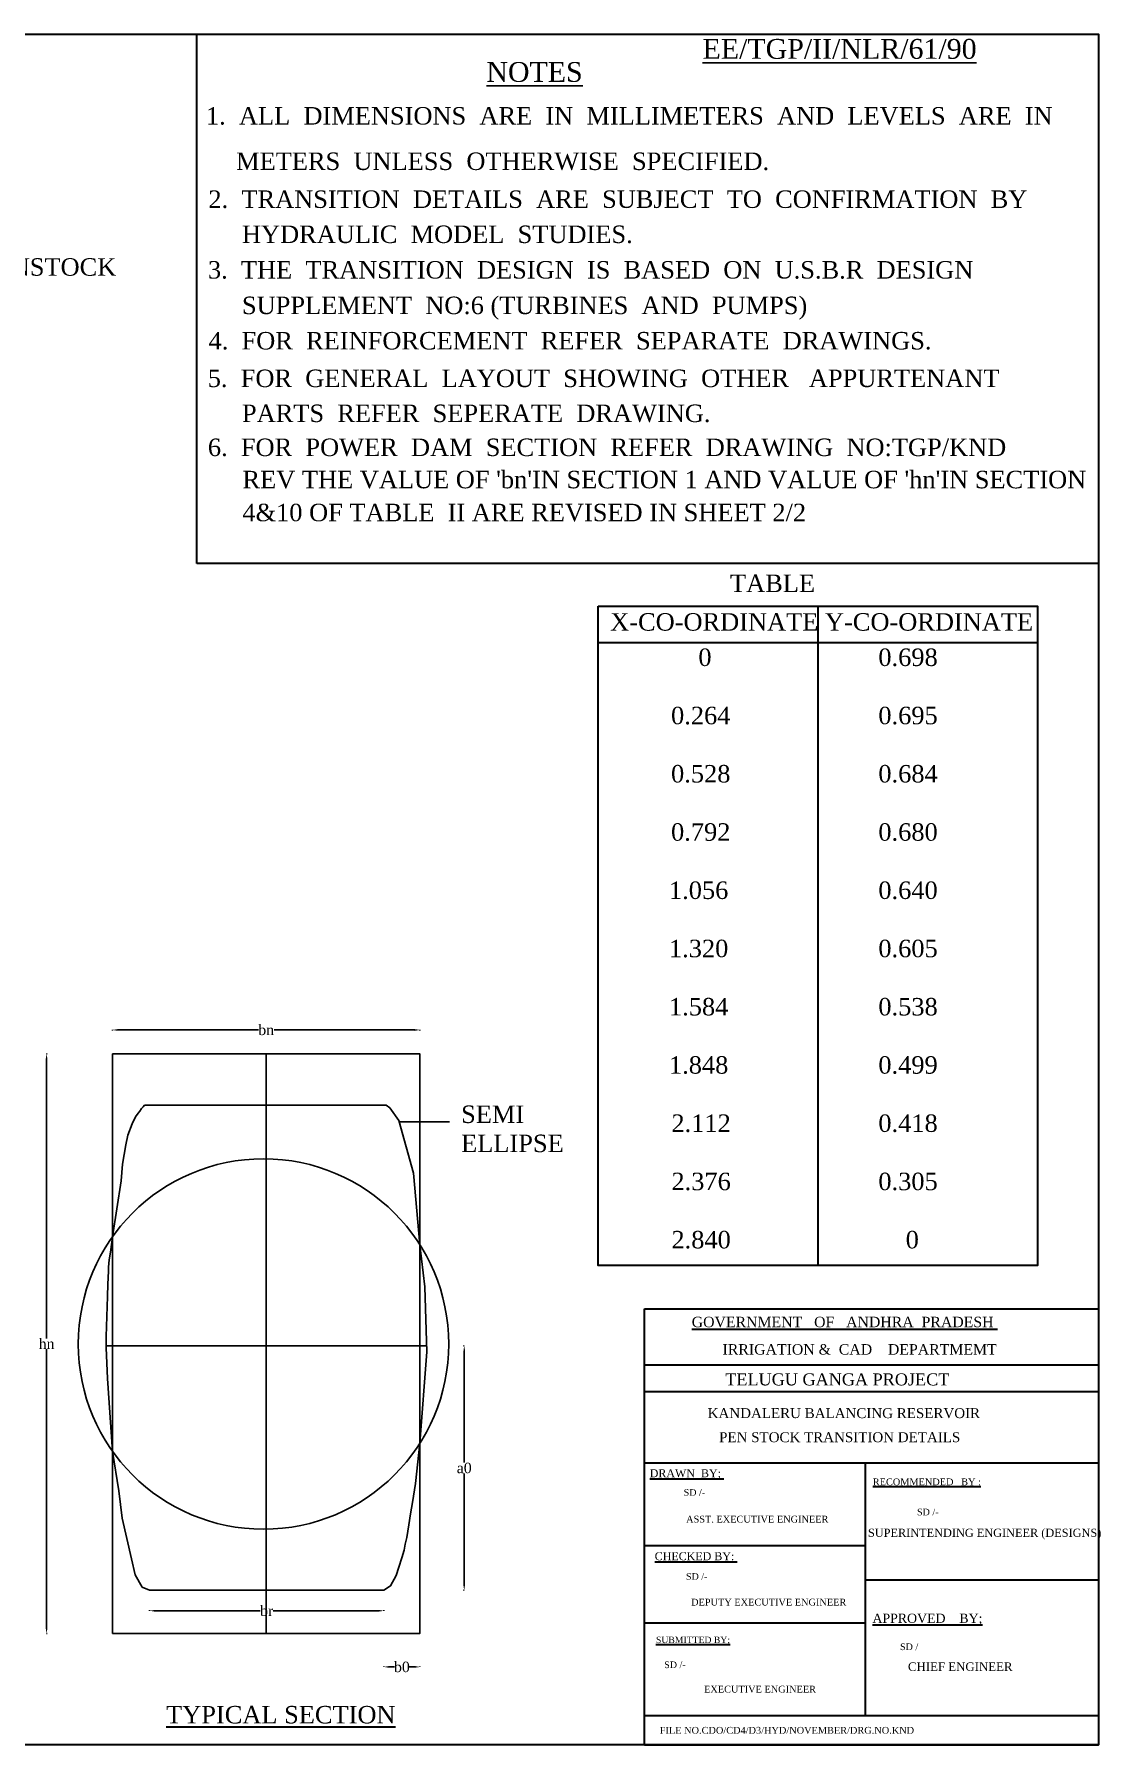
# Model space of a CAD drawing. Header units: millimetres. Extents: x 683 to 21117, y 183 to 14868.
# Drawn here: x 11962 to 21117, y 183 to 14868 of the extents above; entities that cross this region are included whole.
import ezdxf

# ---------------------------------------------------------------- set-up
doc = ezdxf.new("R2010")
doc.units = ezdxf.units.MM
doc.header["$MEASUREMENT"] = 0
for name, color, linetype in [('DIM', 5, 'Continuous'), ('DWG.LINE', 10, 'Continuous'), ('TEXT', 7, 'Continuous')]:
    doc.layers.add(name, color=color, linetype=linetype)
doc.layers.add('TITLE', color=7, linetype='Continuous', lineweight=30)
doc.styles.get("Standard").update_dxf_attribs({"font": 'times.ttf', "height": 90})
doc.dimstyles.get("Standard").update_dxf_attribs({"dimtxt": 90, "dimasz": 45, "dimexe": 0.18, "dimexo": 0.0625, "dimgap": 0.09, "dimtad": 0, "dimtih": 1, "dimtoh": 1, "dimdec": 0, "dimzin": 0, "dimdsep": 46, "dimtxsty": 'Standard', "dimcen": 300, "dimclrd": 5, "dimclre": 5, "dimclrt": 4, "dimadec": 0, "dimazin": 0, "dimtfac": 1, "dimtdec": 0, "dimtofl": 0, "dimtmove": 0, "dimatfit": 3, "dimfxl": 0, "dimtolj": 1, "dimtzin": 0, "dimarcsym": 0})

# ---------------------------------------------------------------- blocks, each defined once
blk = doc.blocks.new('*D6')
at = {"layer": 'Defpoints', "color": 0, "ltscale": 0.2}
for p in [(12634, 6114), (12068, 1139), (12634, 1139)]:
    blk.add_point(p, dxfattribs=at)
at = {"layer": 'DIM', "color": 5, "lineweight": -2, "ltscale": 0.2}
for p, q in [((12073, 6114), (12068, 6114)), ((12068, 6069), (12068, 3672)), ((12068, 1184), (12068, 3580)), ((12073, 1139), (12068, 1139))]:
    blk.add_line(p, q, dxfattribs=at)
at = {"layer": 'DIM', "color": 5, "ltscale": 0.2}
for points in [[(12060, 6069), (12075, 6069), (12068, 6114)], [(12060, 1184), (12075, 1184), (12068, 1139)]]:
    blk.add_solid(points, dxfattribs=at)
at = {"layer": 'DIM', "color": 4, "ltscale": 0.2, "insert": (12068, 3626), "char_height": 90, "attachment_point": 5}
blk.add_mtext('\\A1;hn', dxfattribs=at)
blk = doc.blocks.new('*D7')
at = {"layer": 'Defpoints', "color": 0, "ltscale": 0.2}
for p in [(12952, 1510), (14963, 1510), (14963, 1333)]:
    blk.add_point(p, dxfattribs=at)
at = {"layer": 'DIM', "color": 5, "lineweight": -2, "ltscale": 0.2}
for p, q in [((12952, 1338), (12952, 1333)), ((12997, 1333), (13901, 1333)), ((14918, 1333), (14014, 1333)), ((14963, 1338), (14963, 1333))]:
    blk.add_line(p, q, dxfattribs=at)
at = {"layer": 'DIM', "color": 5, "ltscale": 0.2}
for points in [[(12997, 1341), (12997, 1326), (12952, 1333)], [(14918, 1341), (14918, 1326), (14963, 1333)]]:
    blk.add_solid(points, dxfattribs=at)
at = {"layer": 'DIM', "color": 4, "ltscale": 0.2, "insert": (13957, 1333), "char_height": 90, "attachment_point": 5}
blk.add_mtext('\\A1;br', dxfattribs=at)
blk = doc.blocks.new('*D8')
at = {"layer": 'Defpoints', "color": 0, "ltscale": 0.2}
for p in [(14963, 1139), (15273, 1139), (14963, 851)]:
    blk.add_point(p, dxfattribs=at)
at = {"layer": 'DIM', "color": 5, "lineweight": -2, "ltscale": 0.2}
for p, q in [((14963, 856), (14963, 851)), ((15008, 851), (15054, 851)), ((15228, 851), (15182, 851)), ((15273, 856), (15273, 851))]:
    blk.add_line(p, q, dxfattribs=at)
at = {"layer": 'DIM', "color": 5, "ltscale": 0.2}
for points in [[(15008, 859), (15008, 844), (14963, 851)], [(15228, 859), (15228, 844), (15273, 851)]]:
    blk.add_solid(points, dxfattribs=at)
at = {"layer": 'DIM', "color": 4, "ltscale": 0.2, "insert": (15118, 851), "char_height": 90, "attachment_point": 5}
blk.add_mtext('\\A1;b0', dxfattribs=at)
blk = doc.blocks.new('*D9')
at = {"layer": 'Defpoints', "color": 0, "ltscale": 0.2}
for p in [(14964, 3608), (15653, 3608), (14963, 1510)]:
    blk.add_point(p, dxfattribs=at)
at = {"layer": 'DIM', "color": 5, "lineweight": -2, "ltscale": 0.2}
for p, q in [((15648, 3608), (15653, 3608)), ((15653, 3563), (15653, 2605)), ((15653, 1555), (15653, 2513)), ((15648, 1510), (15653, 1510))]:
    blk.add_line(p, q, dxfattribs=at)
at = {"layer": 'DIM', "color": 5, "ltscale": 0.2}
for points in [[(15646, 3563), (15661, 3563), (15653, 3608)], [(15645, 1555), (15660, 1555), (15653, 1510)]]:
    blk.add_solid(points, dxfattribs=at)
at = {"layer": 'DIM', "color": 4, "ltscale": 0.2, "insert": (15653, 2559), "char_height": 90, "attachment_point": 5}
blk.add_mtext('\\A1;a0', dxfattribs=at)
blk = doc.blocks.new('*D10')
at = {"layer": 'Defpoints', "color": 0, "ltscale": 0.2}
for p in [(15273, 6320), (12634, 6114), (15273, 6114)]:
    blk.add_point(p, dxfattribs=at)
at = {"layer": 'DIM', "color": 5, "lineweight": -2, "ltscale": 0.2}
for p, q in [((12634, 6315), (12634, 6320)), ((12679, 6320), (13887, 6320)), ((15228, 6320), (14020, 6320)), ((15273, 6315), (15273, 6320))]:
    blk.add_line(p, q, dxfattribs=at)
at = {"layer": 'DIM', "color": 5, "ltscale": 0.2}
for points in [[(12679, 6327), (12679, 6312), (12634, 6320)], [(15228, 6327), (15228, 6312), (15273, 6320)]]:
    blk.add_solid(points, dxfattribs=at)
at = {"layer": 'DIM', "color": 4, "ltscale": 0.2, "insert": (13953, 6320), "char_height": 90, "attachment_point": 5}
blk.add_mtext('\\A1;bn', dxfattribs=at)

msp = doc.modelspace()

# ---------------------------------------------------------------- linework, layer by layer
at = {"layer": 'DIM', "ltscale": 0.2}
msp.add_lwpolyline([(13953.3, 6113.8), (13953.3, 1138.8)], dxfattribs=at)
at = {"layer": 'DWG.LINE', "color": 1, "ltscale": 0.2}
msp.add_lwpolyline([(12633.7, 6113.8), (15272.9, 6113.8), (15272.9, 1138.8), (12633.7, 1138.8)], close=True, dxfattribs=at)
for points in [[(12951.6, 1510.4), (14963.2, 1510.4), (15021.2, 1546.2), (15069.3, 1636), (15091.7, 1707.5), (15116.8, 1787.9), (15137, 1852.4), (15147.1, 1904.3), (15160.3, 1961.7), (15176, 2072.1), (15191.5, 2165.4), (15208.8, 2264.1), (15233.9, 2426.9), (15272.9, 2772.4), (15332.8, 3556.2), (15314.5, 4113.5), (15272.9, 4474.5), (15218.8, 5089.7), (15090.8, 5541.9), (15013.3, 5652.4), (14984.2, 5672.6), (12908.8, 5672.6), (12895.4, 5660.7), (12881.9, 5644.6), (12867.2, 5622), (12853.6, 5604.9), (12832.3, 5573.7), (12802.1, 5514.2), (12765.3, 5417.2), (12747.5, 5332.5), (12719.2, 5166.3), (12709.1, 5024.7), (12633.7, 4544.9), (12615.3, 4411.9), (12606.1, 4345.4), (12599.7, 4283.5), (12598.3, 4247.7), (12594, 4138), (12589.8, 4031.7), (12579.9, 3687.9), (12579.9, 3589.9), (12592, 3327.3), (12633.7, 2702), (12688.9, 2364.4), (12717.3, 2127.1), (12797.9, 1778.6), (12829.4, 1642.5), (12889.5, 1536.4), (12951.6, 1510.4)], [(12579.9, 3608.8), (15331.1, 3608.2)]]:
    msp.add_lwpolyline(points, dxfattribs=at)
msp.add_circle((13929.7, 3623.5), 1590.1, dxfattribs=at)
at = {"layer": 'TITLE', "ltscale": 0.2}
for p, q in [((13357, 10323.2), (13357, 14868.3)), ((21097.4, 10323.2), (13357, 10323.2))]:
    msp.add_line(p, q, dxfattribs=at)
at = {"layer": 'TITLE', "lineweight": 30}
for p, q in [((17200.2, 3924.4), (21097.4, 3924.4)), ((21097.4, 3924.4), (21097.4, 182.8)), ((17200.2, 3444.8), (21097.4, 3444.8)), ((17200.2, 3216.3), (21097.4, 3216.3)), ((17200.2, 2602.2), (21097.4, 2602.2)), ((17208.3, 1893), (19103.8, 1893)), ((17200.2, 1229.9), (19095.7, 1229.9)), ((21097.4, 431.8), (17200.2, 431.8)), ((17200.2, 182.8), (21097.4, 182.8))]:
    msp.add_line(p, q, dxfattribs=at)
at = {"layer": 'TITLE', "ltscale": 0.2}
for points in [[(683, 14868.3), (21097.4, 14868.3), (21097.4, 182.8), (683, 182.8)], [(16803.8, 9957), (20574.2, 9957), (20574.2, 4297.6), (16803.8, 4297.6)]]:
    msp.add_lwpolyline(points, close=True, dxfattribs=at)
for points in [[(18689, 9957), (18689, 4297.6)], [(16803.8, 9644.8), (20574.2, 9644.8)]]:
    msp.add_lwpolyline(points, dxfattribs=at)
at = {"layer": 'TITLE'}
msp.add_lwpolyline([(17200.2, 182.8), (17200.2, 3924.4)], dxfattribs=at)
at = {"layer": 'TITLE', "lineweight": 30}
for points in [[(19095.7, 2602.2), (19095.7, 431.8)], [(19095.7, 1600), (21097.4, 1600)]]:
    msp.add_lwpolyline(points, dxfattribs=at)

# ---------------------------------------------------------------- texts
at = {"layer": 'TEXT'}
for s, height, p in [('%%UEE/TGP/II/NLR/61/90', 169.95, (17698.8, 14657.3)), ('%%UNOTES', 169.95, (15842.7, 14459.3)), ('1.  ALL  DIMENSIONS  ARE  IN  MILLIMETERS  AND  LEVELS  ARE  IN', 150, (13435.8, 14092.8)), ('METERS  UNLESS  OTHERWISE  SPECIFIED.', 150, (13694.9, 13702.7)), ('2.  TRANSITION  DETAILS  ARE  SUBJECT  TO  CONFIRMATION  BY', 150, (13457, 13377)), ('     HYDRAULIC  MODEL  STUDIES.', 150, (13461.7, 13075.7)), ('3.  THE  TRANSITION  DESIGN  IS  BASED  ON  U.S.B.R  DESIGN', 150, (13452.8, 12770.5)), ('     SUPPLEMENT  NO:6 (TURBINES  AND  PUMPS)', 150, (13461.7, 12465.5)), ('4.  FOR  REINFORCEMENT  REFER  SEPARATE  DRAWINGS.', 150, (13458.3, 12161.9)), ('5.  FOR  GENERAL  LAYOUT  SHOWING  OTHER   APPURTENANT', 150, (13451.1, 11839)), ('     PARTS  REFER  SEPERATE  DRAWING.', 150, (13461.7, 11538.7)), ('6.  FOR  POWER  DAM  SECTION  REFER  DRAWING  NO:TGP/KND', 150, (13452.2, 11246.8)), ("REV THE VALUE OF 'bn'IN SECTION 1 AND VALUE OF 'hn'IN SECTION  ", 150, (13749.6, 10970)), ('4&10 OF TABLE  II ARE REVISED IN SHEET 2/2', 150, (13748.3, 10687.1)), ('TABLE', 150, (17934.6, 10079.1)), ('    0', 150, (17436.4, 9444.3)), ('0.698', 150, (19208, 9444.3)), ('0.264', 150, (17428.4, 8944.3)), ('0.695', 150, (19208, 8944.3)), ('0.528', 150, (17428.4, 8444.3)), ('0.684', 150, (19208, 8444.3)), ('0.792', 150, (17428.4, 7944.3)), ('0.680', 150, (19208, 7944.3)), ('1.056', 150, (17410.4, 7444.3)), ('0.640', 150, (19208, 7444.3)), ('1.320', 150, (17410.4, 6944.3)), ('0.605', 150, (19208, 6944.3)), ('1.584', 150, (17410.4, 6444.3)), ('0.538', 150, (19208, 6444.3)), ('1.848', 150, (17410.4, 5944.3)), ('0.499', 150, (19208, 5944.3)), ('2.112', 150, (17431.6, 5444.3)), ('0.418', 150, (19208, 5444.3)), ('2.376', 150, (17431.6, 4944.3)), ('0.305', 150, (19208, 4944.3)), ('2.840', 150, (17431.6, 4444.3)), ('    0', 150, (19216, 4444.3))]:
    msp.add_text(s, height=height, dxfattribs=at).set_placement(p)
at = {"layer": 'TEXT', "ltscale": 0.2, "char_height": 150, "attachment_point": 1}
for s, insert in [('\\pi-450,l450,t450;  OF  PENSTOCK', (10979.3, 12945.1)), ('SEMI\\PELLIPSE', (15626.2, 5671.1))]:
    msp.add_mtext(s, dxfattribs=dict(at, insert=insert))
at = {"layer": 'TEXT', "ltscale": 0.2, "insert": (16906, 9897.8), "char_height": 150, "width": 5006.484, "attachment_point": 1}
msp.add_mtext('X-CO-ORDINATE Y-CO-ORDINATE', dxfattribs=at)
at = {"layer": 'TITLE', "lineweight": 30}
for s, height, p in [('%%UGOVERNMENT   OF   ANDHRA  PRADESH ', 89.755, (17605.8, 3767.8)), ('IRRIGATION &  CAD    DEPARTMEMT ', 89.755, (17870.6, 3532.5)), ('TELUGU GANGA PROJECT', 103.25, (17894, 3268.2)), ('KANDALERU BALANCING RESERVOIR', 85.216, (17742.8, 2987.6)), ('PEN STOCK TRANSITION DETAILS', 85.216, (17840.9, 2780.8)), ('%%UDRAWN  BY; ', 68.177, (17245, 2479.7)), ('SD /-', 57.11, (17536.5, 2320.8)), ('%%URECOMMENDED   BY :', 58.508, (19160.4, 2410.8)), ('SD /-', 57.11, (19540, 2152.6)), ('ASST. EXECUTIVE ENGINEER', 58.59, (17557.6, 2090.6)), ('SUPERINTENDING ENGINEER (DESIGNS)', 69.809, (19118.8, 1968.1)), ('%%UCHECKED BY: ', 68.177, (17287.9, 1767.3)), ('SD /-', 57.11, (17556.2, 1599.7)), ('DEPUTY EXECUTIVE ENGINEER', 58.59, (17600.5, 1378.3)), ('%%UAPPROVED    BY;', 78.666, (19157.2, 1229.7)), ('%%USUBMITTED BY;', 55.067, (17299.1, 1055.9)), ('SD /', 57.11, (19394.4, 995.8)), ('SD /-', 57.11, (17369.3, 841.1)), ('CHIEF ENGINEER', 73.042, (19461.9, 816.9)), ('EXECUTIVE ENGINEER', 58.59, (17711.7, 631.2)), ('FILE NO.CDO/CD4/D3/HYD/NOVEMBER/DRG.NO.KND', 58.59, (17331.8, 277.9))]:
    msp.add_text(s, height=height, dxfattribs=at).set_placement(p)
at = {"layer": 'TITLE', "ltscale": 0.2, "insert": (13093.6, 516.3), "char_height": 150, "attachment_point": 1}
msp.add_mtext('{\\LTYPICAL SECTION}', dxfattribs=at)

# ---------------------------------------------------------------- dimensions: what is measured, and where the dimension line sits
at = {"layer": 'DIM', "color": 1, "ltscale": 0.2}
for p1, p2, distance, text, picture, middle in [((12633.7, 6113.8), (15272.9, 6113.8), 206, 'bn', '*D10', (13953.3, 6319.8)), ((12633.7, 6113.8), (12633.7, 1138.8), -566, 'hn', '*D6', (12067.7, 3626.3)), ((14963.2, 1510.4), (14963.7, 3608.3), -689.4, 'a0', '*D9', (15652.8, 2559.2)), ((12951.6, 1510.4), (14963.2, 1510.4), -177, 'br', '*D7', (13957.4, 1333.5)), ((15272.9, 1138.8), (14963.1, 1138.8), 287.3, 'b0', '*D8', (15118, 851.4))]:
    dim = msp.add_aligned_dim(p1=p1, p2=p2, distance=distance, text=text, dimstyle='Standard', dxfattribs=at)
    dim.commit()
    dim.dimension.update_dxf_attribs({"geometry": picture, "text_midpoint": middle})

# ---------------------------------------------------------------- leaders
at = {"layer": 'DIM', "ltscale": 0.2}
msp.add_leader([(15093.9, 5530.9), (15525.3, 5530.9)], dimstyle='Standard', override={"dimgap": 0.09, "dimtad": 0}, dxfattribs=at)

doc.saveas('drawing.dxf')
